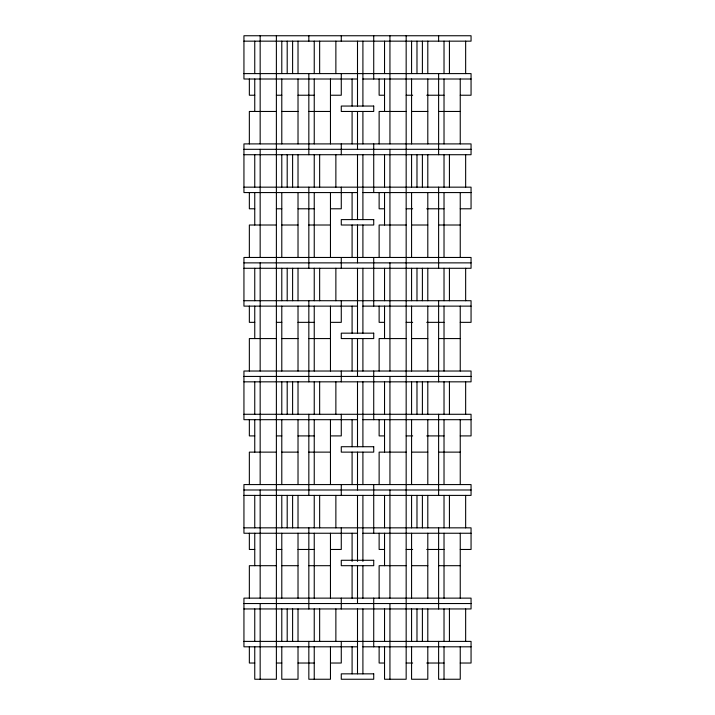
<?xml version="1.0" encoding="UTF-8"?>
<svg xmlns="http://www.w3.org/2000/svg" width="715" height="715" viewBox="0 0 715 715"><rect width="100%" height="100%" fill="white"/><g stroke="black" fill="none" stroke-linecap="round" stroke-linejoin="round"><path stroke-width="1.07" d="M243.94 41.157L471.06 41.157L471.06 35.75L243.94 35.75L243.94 79.008L357.5 79.008M243.94 73.6L471.06 73.6L471.06 95.229L460.246 95.229M362.907 79.008L471.06 79.008M254.755 95.229L249.347 95.229L249.347 79.008M276.383 95.229L281.79 95.229M298.021 95.229L314.243 95.229M330.464 95.229L341.278 95.229L341.278 73.6M384.536 95.229L379.129 95.229L379.129 79.008M406.165 95.229L412.653 95.229M426.721 95.229L444.024 95.229M276.383 111.46L249.347 111.46L249.347 143.903M281.79 111.46L298.021 111.46M308.835 111.46L330.464 111.46M406.165 111.46L379.129 111.46L379.129 143.903M411.572 111.46L427.802 111.46M438.617 111.46L460.246 111.46M243.94 149.31L471.06 149.31M243.94 154.717L471.06 154.717L471.06 143.903L243.94 143.903L243.94 192.567L357.5 192.567M243.94 187.16L471.06 187.16L471.06 208.789L460.246 208.789M362.907 192.567L471.06 192.567M254.755 208.789L249.347 208.789L249.347 192.567M276.383 208.789L281.79 208.789M298.021 208.789L314.243 208.789M330.464 208.789L341.278 208.789L341.278 187.16M384.536 208.789L379.129 208.789L379.129 192.567M406.165 208.789L412.653 208.789M426.721 208.789L444.024 208.789M276.383 225.011L249.347 225.011L249.347 257.463M281.79 225.011L298.021 225.011M308.835 225.011L330.464 225.011M406.165 225.011L379.129 225.011L379.129 257.463M411.572 225.011L427.802 225.011M438.617 225.011L460.246 225.011M243.94 262.87L471.06 262.87M243.94 268.277L471.06 268.277L471.06 257.463L243.94 257.463L243.94 306.127L357.5 306.127M243.94 300.72L471.06 300.72L471.06 322.349L460.246 322.349M362.907 306.127L471.06 306.127M254.755 322.349L249.347 322.349L249.347 306.127M276.383 322.349L281.79 322.349M298.021 322.349L314.243 322.349M330.464 322.349L341.278 322.349L341.278 300.72M384.536 322.349L379.129 322.349L379.129 306.127M406.165 322.349L412.653 322.349M426.721 322.349L444.024 322.349M276.383 338.57L249.347 338.57L249.347 371.022M281.79 338.57L298.021 338.57M308.835 338.57L330.464 338.57M406.165 338.57L379.129 338.57L379.129 371.022M411.572 338.57L427.802 338.57M438.617 338.57L460.246 338.57M243.94 376.43L471.06 376.43M243.94 381.837L471.06 381.837L471.06 371.022L243.94 371.022L243.94 419.687L357.5 419.687M243.94 414.28L471.06 414.28L471.06 435.909L460.246 435.909M362.907 419.687L471.06 419.687M254.755 435.909L249.347 435.909L249.347 419.687M276.383 435.909L281.79 435.909M298.021 435.909L314.243 435.909M330.464 435.909L341.278 435.909L341.278 414.28M384.536 435.909L379.129 435.909L379.129 419.687M406.165 435.909L412.653 435.909M426.721 435.909L444.024 435.909M276.383 452.13L249.347 452.13L249.347 484.573M281.79 452.13L298.021 452.13M308.835 452.13L330.464 452.13M406.165 452.13L379.129 452.13L379.129 484.573M411.572 452.13L427.802 452.13M438.617 452.13L460.246 452.13M243.94 489.99L471.06 489.99M243.94 495.397L471.06 495.397L471.06 484.573L243.94 484.573L243.94 533.247L357.5 533.247M243.94 527.84L471.06 527.84L471.06 549.469L460.246 549.469M362.907 533.247L471.06 533.247M254.755 549.469L249.347 549.469L249.347 533.247M276.383 549.469L281.79 549.469M298.021 549.469L314.243 549.469M330.464 549.469L341.278 549.469L341.278 527.84M384.536 549.469L379.129 549.469L379.129 533.247M406.165 549.469L412.653 549.469M426.721 549.469L444.024 549.469M276.383 565.69L249.347 565.69L249.347 598.133M281.79 565.69L298.021 565.69M308.835 565.69L330.464 565.69M406.165 565.69L379.129 565.69L379.129 598.133M411.572 565.69L427.802 565.69M438.617 565.69L460.246 565.69M243.94 603.54L471.06 603.54M243.94 608.948L471.06 608.948L471.06 598.133L243.94 598.133L243.94 646.807L357.5 646.807M243.94 641.4L471.06 641.4L471.06 663.028L460.246 663.028M362.907 646.807L471.06 646.807M254.755 663.028L249.347 663.028L249.347 646.807M276.383 663.028L281.79 663.028M298.021 663.028L314.243 663.028M330.464 663.028L341.278 663.028L341.278 641.4M384.536 663.028L379.129 663.028L379.129 646.807M406.165 663.028L412.653 663.028M426.721 663.028L444.024 663.028M465.653 41.157L465.653 73.6M465.653 154.717L465.653 187.16M465.653 268.277L465.653 300.72M465.653 381.837L465.653 414.28M465.653 495.397L465.653 527.84M465.653 608.948L465.653 641.4M460.246 79.008L460.246 143.903M460.246 192.567L460.246 257.463M460.246 306.127L460.246 371.022M460.246 419.687L460.246 484.573M460.246 533.247L460.246 598.133M460.246 646.807L460.246 679.25L438.617 679.25L438.617 641.4M449.431 41.157L449.431 73.6M449.431 154.717L449.431 187.16M449.431 268.277L449.431 300.72M449.431 381.837L449.431 414.28M449.431 495.397L449.431 527.84M449.431 608.948L449.431 641.4M444.024 41.157L444.024 73.6M444.024 79.008L444.024 143.903M444.024 154.717L444.024 187.16M444.024 192.567L444.024 257.463M444.024 268.277L444.024 300.72M444.024 306.127L444.024 371.022M444.024 381.837L444.024 414.28M444.024 419.687L444.024 484.573M444.024 495.397L444.024 527.84M444.024 533.247L444.024 598.133M444.024 608.948L444.024 641.4M444.024 646.807L444.024 679.25M438.617 35.75L438.617 41.157M438.617 73.6L438.617 154.717M438.617 187.16L438.617 268.277M438.617 300.72L438.617 381.837M438.617 414.28L438.617 495.397M438.617 527.84L438.617 608.948M427.802 41.157L427.802 73.6M427.802 79.008L427.802 143.903M427.802 154.717L427.802 187.16M427.802 192.567L427.802 257.463M427.802 268.277L427.802 300.72M427.802 306.127L427.802 371.022M427.802 381.837L427.802 414.28M427.802 419.687L427.802 484.573M427.802 495.397L427.802 527.84M427.802 533.247L427.802 598.133M427.802 608.948L427.802 641.4M427.802 646.807L427.802 679.25L411.572 679.25L411.572 646.807M422.395 41.157L422.395 73.6M422.395 154.717L422.395 187.16M422.395 268.277L422.395 300.72M422.395 381.837L422.395 414.28M422.395 495.397L422.395 527.84M422.395 608.948L422.395 641.4M416.979 41.157L416.979 73.6M416.979 154.717L416.979 187.16M416.979 268.277L416.979 300.72M416.979 381.837L416.979 414.28M416.979 495.397L416.979 527.84M416.979 608.948L416.979 641.4M411.572 41.157L411.572 73.6M411.572 79.008L411.572 143.903M411.572 154.717L411.572 187.16M411.572 192.567L411.572 257.463M411.572 268.277L411.572 300.72M411.572 306.127L411.572 371.022M411.572 381.837L411.572 414.28M411.572 419.687L411.572 484.573M411.572 495.397L411.572 527.84M411.572 533.247L411.572 598.133M411.572 608.948L411.572 641.4M406.165 35.75L406.165 679.25L384.536 679.25L384.536 646.807M389.943 35.75L389.943 143.903M389.943 149.31L389.943 257.463M389.943 262.87L389.943 371.022M389.943 376.43L389.943 484.573M389.943 489.99L389.943 598.133M389.943 603.54L389.943 679.25M384.536 41.157L384.536 73.6M384.536 79.008L384.536 111.46M384.536 154.717L384.536 187.16M384.536 192.567L384.536 225.011M384.536 268.277L384.536 300.72M384.536 306.127L384.536 338.57M384.536 381.837L384.536 414.28M384.536 419.687L384.536 452.13M384.536 495.397L384.536 527.84M384.536 533.247L384.536 565.69M384.536 608.948L384.536 641.4M373.722 35.75L373.722 79.008M373.722 143.903L373.722 192.567M373.722 257.463L373.722 306.127M373.722 371.022L373.722 419.687M373.722 484.573L373.722 533.247M373.722 598.133L373.722 646.807M362.907 41.157L362.907 106.052M362.907 111.46L362.907 143.903M362.907 154.717L362.907 219.603M362.907 225.011L362.907 257.463M362.907 268.277L362.907 333.163M362.907 338.57L362.907 371.022M362.907 381.837L362.907 446.723M362.907 452.13L362.907 484.573M362.907 495.397L362.907 561.364M362.907 565.69L362.907 598.133M362.907 608.948L362.907 673.843M357.5 41.157L357.5 106.052M357.5 111.46L357.5 149.31M357.5 154.717L357.5 219.603M357.5 225.011L357.5 262.87M357.5 268.277L357.5 333.163M357.5 338.57L357.5 376.43M357.5 381.837L357.5 446.723M357.5 452.13L357.5 489.99M357.5 495.397L357.5 561.364M357.5 565.69L357.5 603.54M357.5 608.948L357.5 673.843M352.093 79.008L352.093 106.052M352.093 111.46L352.093 143.903M352.093 192.567L352.093 219.603M352.093 225.011L352.093 257.463M352.093 306.127L352.093 333.163M352.093 338.57L352.093 371.022M352.093 419.687L352.093 446.723M352.093 452.13L352.093 484.573M352.093 533.247L352.093 561.364M352.093 565.69L352.093 598.133M352.093 646.807L352.093 673.843M341.278 35.75L341.278 41.157M341.278 143.903L341.278 154.717M341.278 257.463L341.278 268.277M341.278 371.022L341.278 381.837M341.278 484.573L341.278 495.397M341.278 598.133L341.278 608.948M335.871 41.157L335.871 73.6M335.871 154.717L335.871 187.16M335.871 268.277L335.871 300.72M335.871 381.837L335.871 414.28M335.871 495.397L335.871 527.84M335.871 608.948L335.871 641.4M330.464 79.008L330.464 143.903M330.464 192.567L330.464 257.463M330.464 306.127L330.464 371.022M330.464 419.687L330.464 484.573M330.464 533.247L330.464 598.133M330.464 646.807L330.464 679.25L308.835 679.25L308.835 641.4M319.65 41.157L319.65 73.6M319.65 154.717L319.65 187.16M319.65 268.277L319.65 300.72M319.65 381.837L319.65 414.28M319.65 495.397L319.65 527.84M319.65 608.948L319.65 641.4M314.243 41.157L314.243 73.6M314.243 79.008L314.243 143.903M314.243 154.717L314.243 187.16M314.243 192.567L314.243 257.463M314.243 268.277L314.243 300.72M314.243 306.127L314.243 371.022M314.243 381.837L314.243 414.28M314.243 419.687L314.243 484.573M314.243 495.397L314.243 527.84M314.243 533.247L314.243 598.133M314.243 608.948L314.243 641.4M314.243 646.807L314.243 679.25M308.835 35.75L308.835 41.157M308.835 73.6L308.835 154.717M308.835 187.16L308.835 268.277M308.835 300.72L308.835 381.837M308.835 414.28L308.835 495.397M308.835 527.84L308.835 608.948M298.021 41.157L298.021 73.6M298.021 79.008L298.021 143.903M298.021 154.717L298.021 187.16M298.021 192.567L298.021 257.463M298.021 268.277L298.021 300.72M298.021 306.127L298.021 371.022M298.021 381.837L298.021 414.28M298.021 419.687L298.021 484.573M298.021 495.397L298.021 527.84M298.021 533.247L298.021 598.133M298.021 608.948L298.021 641.4M298.021 646.807L298.021 679.25L281.79 679.25L281.79 646.807M292.605 41.157L292.605 73.6M292.605 154.717L292.605 187.16M292.605 268.277L292.605 300.72M292.605 381.837L292.605 414.28M292.605 495.397L292.605 527.84M292.605 608.948L292.605 641.4M287.198 41.157L287.198 73.6M287.198 154.717L287.198 187.16M287.198 268.277L287.198 300.72M287.198 381.837L287.198 414.28M287.198 495.397L287.198 527.84M287.198 608.948L287.198 641.4M281.79 41.157L281.79 73.6M281.79 79.008L281.79 143.903M281.79 154.717L281.79 187.16M281.79 192.567L281.79 257.463M281.79 268.277L281.79 300.72M281.79 306.127L281.79 371.022M281.79 381.837L281.79 414.28M281.79 419.687L281.79 484.573M281.79 495.397L281.79 527.84M281.79 533.247L281.79 598.133M281.79 608.948L281.79 641.4M276.383 35.75L276.383 679.25L254.755 679.25L254.755 646.807M260.162 35.75L260.162 143.903M260.162 149.31L260.162 257.463M260.162 262.87L260.162 371.022M260.162 376.43L260.162 484.573M260.162 489.99L260.162 598.133M260.162 603.54L260.162 679.25M254.755 41.157L254.755 73.6M254.755 79.008L254.755 111.46M254.755 154.717L254.755 187.16M254.755 192.567L254.755 225.011M254.755 268.277L254.755 300.72M254.755 306.127L254.755 338.57M254.755 381.837L254.755 414.28M254.755 419.687L254.755 452.13M254.755 495.397L254.755 527.84M254.755 533.247L254.755 565.69M254.755 608.948L254.755 641.4M373.722 106.052L341.278 106.052L341.278 111.46L373.722 111.46L373.722 106.052M373.722 219.603L341.278 219.603L341.278 225.011L373.722 225.011L373.722 219.603M373.722 333.163L341.278 333.163L341.278 338.57L373.722 338.57L373.722 333.163M373.722 446.723L341.278 446.723L341.278 452.13L373.722 452.13L373.722 446.723M373.722 560.283L341.278 560.283L341.278 565.69L373.722 565.69L373.722 560.283M373.722 673.843L341.278 673.843L341.278 679.25L373.722 679.25L373.722 673.843"/></g></svg>
